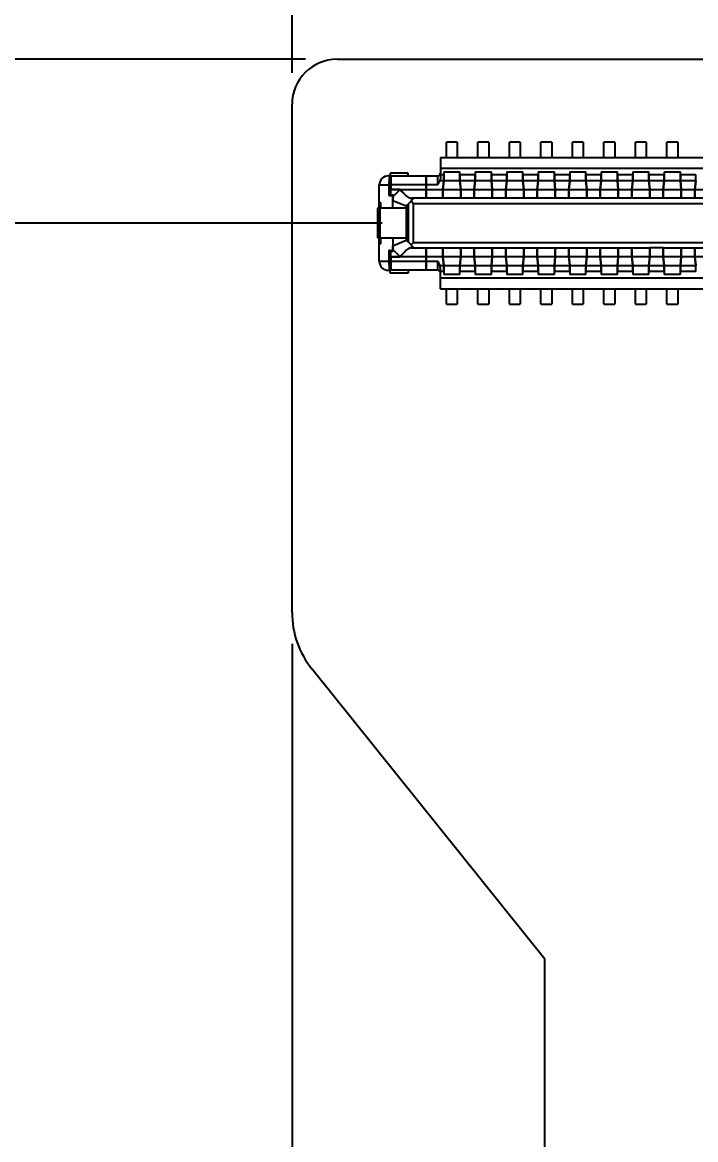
# Model space of a CAD drawing. Header units: millimetres. Extents: x 0 to 210, y 0 to 297.
# Drawn here: x 57.97 to 65.45, y 209.83 to 222.25 of the extents above; entities that cross this region are included whole.
import ezdxf

# ---------------------------------------------------------------- set-up
doc = ezdxf.new("R2010")
doc.units = ezdxf.units.MM
doc.header["$LTSCALE"] = 19.36
doc.layers.get('0').update_dxf_attribs({"linetype": 'CONTINUOUS'})
for name, color, linetype in [('BLACK', 7, 'CONTINUOUS'), ('INTFCLR_2848', 7, 'CONTINUOUS'), ('INTFCLR_6624', 7, 'CONTINUOUS')]:
    doc.layers.add(name, color=color, linetype=linetype)
doc.styles.get("Standard").update_dxf_attribs({"font": 'SIMPLEX.SHX', "width": 0.8})
doc.dimstyles.new('DIMSTYLE_1', dxfattribs={"dimtxt": 3, "dimasz": 3, "dimexe": 2, "dimexo": 0.35, "dimgap": 0.75, "dimtad": 1, "dimzin": 0, "dimdsep": 46, "dimtxsty": 'STANDARD', "dimblk": '_FILLED', "dimblk1": '_FILLED', "dimblk2": '_FILLED', "dimcen": 0.09, "dimazin": 0, "dimtp": 0.01, "dimtm": 0.01, "dimtfac": 1, "dimtofl": 0, "dimtmove": 0, "dimatfit": 3, "dimldrblk": '_FILLED', "dimfxl": 1, "dimtolj": 1, "dimtzin": 0, "dimarcsym": 0})

# ---------------------------------------------------------------- blocks, each defined once
blk = doc.blocks.new('_FILLED')
at = {"color": 0, "linetype": 'BYBLOCK'}
blk.add_solid([(0, 0), (-1, 0.1333), (-1, -0.1333)], dxfattribs=at)
blk = doc.blocks.new('*D0')
at = {"color": 2}
for p, q in [((60.964, 245.278), (60.964, 246.528)), ((71.164, 245.278), (71.164, 246.528)), ((60.964, 221.691), (60.964, 245.278)), ((71.164, 221.691), (71.164, 245.278)), ((66.064, 244.528), (39.349, 244.528)), ((60.964, 244.528), (66.064, 244.528)), ((71.164, 244.528), (66.064, 244.528))]:
    blk.add_line(p, q, dxfattribs=at)
at = {"color": 2, "xscale": 3, "yscale": 3, "zscale": 3, "rotation": 180}
blk.add_blockref('_FILLED', (60.964, 244.528), dxfattribs=at)
at = {"color": 2, "xscale": 3, "yscale": 3, "zscale": 3}
blk.add_blockref('_FILLED', (71.164, 244.528), dxfattribs=at)
blk = doc.blocks.new('*D1')
at = {"color": 2}
for p, q in [((39.349, 221.841), (38.099, 221.841)), ((61.114, 221.841), (39.349, 221.841)), ((40.099, 221.841), (40.099, 209.181)), ((40.099, 196.521), (40.099, 209.181)), ((63.924, 196.521), (40.849, 196.521))]:
    blk.add_line(p, q, dxfattribs=at)
at = {"color": 2, "xscale": 3, "yscale": 3, "zscale": 3}
for p, rotation in [((40.099, 221.841), 90), ((40.099, 196.521), 270)]:
    blk.add_blockref('_FILLED', p, dxfattribs=dict(at, rotation=rotation))
blk = doc.blocks.new('*D2')
at = {"color": 2}
for p, q in [((60.964, 215.343), (60.964, 186.681)), ((73.974, 196.671), (73.974, 186.681)), ((60.964, 186.681), (60.964, 183.931)), ((73.974, 186.681), (73.974, 183.931)), ((67.469, 185.931), (43.555, 185.931)), ((60.964, 185.931), (67.469, 185.931)), ((73.974, 185.931), (67.469, 185.931))]:
    blk.add_line(p, q, dxfattribs=at)
at = {"color": 2, "xscale": 3, "yscale": 3, "zscale": 3, "rotation": 180}
blk.add_blockref('_FILLED', (60.964, 185.931), dxfattribs=at)
at = {"color": 2, "xscale": 3, "yscale": 3, "zscale": 3}
blk.add_blockref('_FILLED', (73.974, 185.931), dxfattribs=at)
blk = doc.blocks.new('*D3')
at = {"color": 2}
for p, q in [((60.964, 215.343), (60.964, 176.378)), ((74.469, 210.347), (74.469, 176.378)), ((60.964, 176.378), (60.964, 173.628)), ((74.469, 176.378), (74.469, 173.628)), ((60.964, 175.628), (43.636, 175.628)), ((43.636, 175.628), (67.716, 175.628)), ((79.469, 175.628), (67.716, 175.628)), ((74.469, 175.628), (79.469, 175.628))]:
    blk.add_line(p, q, dxfattribs=at)
at = {"color": 2, "xscale": 3, "yscale": 3, "zscale": 3}
blk.add_blockref('_FILLED', (60.964, 175.628), dxfattribs=at)
at = {"color": 2, "xscale": 3, "yscale": 3, "zscale": 3, "rotation": 180}
blk.add_blockref('_FILLED', (74.469, 175.628), dxfattribs=at)
blk = doc.blocks.new('*D7')
at = {"color": 2}
for p, q in [((50.893, 221.841), (50.893, 235.41)), ((50.893, 235.41), (50.893, 220.931)), ((50.143, 221.841), (48.893, 221.841)), ((61.114, 221.841), (50.143, 221.841)), ((50.893, 215.021), (50.893, 220.931)), ((50.143, 220.021), (48.893, 220.021)), ((61.964, 220.021), (50.143, 220.021)), ((50.893, 220.021), (50.893, 215.021))]:
    blk.add_line(p, q, dxfattribs=at)
at = {"color": 2, "xscale": 3, "yscale": 3, "zscale": 3}
for p, rotation in [((50.893, 221.841), 270), ((50.893, 220.021), 90)]:
    blk.add_blockref('_FILLED', p, dxfattribs=dict(at, rotation=rotation))
blk = doc.blocks.new('*D8')
at = {"color": 2}
for p, q in [((50.893, 220.021), (50.893, 209.181)), ((61.964, 220.021), (51.643, 220.021)), ((50.893, 198.341), (50.893, 209.181)), ((64.774, 198.341), (51.643, 198.341))]:
    blk.add_line(p, q, dxfattribs=at)
at = {"color": 2, "xscale": 3, "yscale": 3, "zscale": 3}
for p, rotation in [((50.893, 220.021), 90), ((50.893, 198.341), 270)]:
    blk.add_blockref('_FILLED', p, dxfattribs=dict(at, rotation=rotation))

msp = doc.modelspace()

# ---------------------------------------------------------------- linework, layer by layer
at = {"color": 7}
for p, q in [((61.464, 221.841), (70.664, 221.841)), ((60.964, 215.693), (60.964, 221.341)), ((63.774, 211.841), (61.184, 215.067)), ((63.774, 197.021), (63.774, 211.841))]:
    msp.add_line(p, q, dxfattribs=at)
for centre, radius, start, end in [((61.464, 221.341), 0.5, 90, 180), ((61.964, 215.693), 1, 180, 218.7595)]:
    msp.add_arc(centre, radius, start, end, dxfattribs=at)
at = {"layer": 'BLACK', "color": 7}
for p, q in [((62.614, 220.751), (62.614, 220.576)), ((62.614, 220.751), (69.514, 220.751)), ((62.061, 220.546), (62.034, 220.546)), ((62.057, 220.545), (62.056, 220.544)), ((62.061, 220.546), (62.059, 220.546)), ((62.061, 220.336), (62.061, 220.546)), ((62.456, 220.546), (62.456, 220.296)), ((62.456, 220.546), (62.584, 220.546)), ((62.61, 220.561), (62.649, 220.561)), ((62.614, 220.631), (69.514, 220.631)), ((62.649, 220.491), (62.649, 220.561)), ((62.829, 220.561), (62.829, 220.491)), ((62.829, 220.561), (62.999, 220.561)), ((62.999, 220.491), (62.999, 220.561)), ((63.179, 220.561), (63.179, 220.491)), ((63.179, 220.561), (63.349, 220.561)), ((63.349, 220.491), (63.349, 220.561)), ((63.529, 220.561), (63.529, 220.491)), ((63.529, 220.561), (63.699, 220.561)), ((63.699, 220.491), (63.699, 220.561)), ((63.879, 220.561), (63.879, 220.491)), ((63.879, 220.561), (64.049, 220.561)), ((64.049, 220.491), (64.049, 220.561)), ((64.229, 220.561), (64.229, 220.491)), ((64.229, 220.561), (64.399, 220.561)), ((64.399, 220.491), (64.399, 220.561)), ((64.579, 220.561), (64.579, 220.491)), ((64.579, 220.561), (64.749, 220.561)), ((64.749, 220.491), (64.749, 220.561)), ((64.929, 220.561), (64.929, 220.491)), ((64.929, 220.561), (65.099, 220.561)), ((65.099, 220.491), (65.099, 220.561)), ((65.279, 220.561), (65.279, 220.491)), ((65.279, 220.561), (65.449, 220.561)), ((65.449, 220.491), (65.449, 220.561)), ((61.934, 219.596), (61.934, 220.446)), ((62.584, 220.446), (62.589, 220.455)), ((62.589, 220.455), (62.591, 220.46)), ((62.649, 220.491), (62.639, 220.396)), ((62.839, 220.396), (62.829, 220.491)), ((62.999, 220.491), (62.989, 220.396)), ((63.189, 220.396), (63.179, 220.491)), ((63.349, 220.491), (63.339, 220.396)), ((63.539, 220.396), (63.529, 220.491)), ((63.699, 220.491), (63.689, 220.396)), ((63.889, 220.396), (63.879, 220.491)), ((64.049, 220.491), (64.039, 220.396)), ((64.239, 220.396), (64.229, 220.491)), ((64.399, 220.491), (64.389, 220.396)), ((64.589, 220.396), (64.579, 220.491)), ((64.749, 220.491), (64.739, 220.396)), ((64.939, 220.396), (64.929, 220.491)), ((65.099, 220.491), (65.089, 220.396)), ((65.289, 220.396), (65.279, 220.491)), ((65.449, 220.491), (65.439, 220.396)), ((62.054, 220.326), (62.041, 220.326)), ((62.054, 220.326), (62.061, 220.326)), ((62.164, 220.396), (62.061, 220.396)), ((62.084, 220.33), (62.084, 220.277)), ((62.084, 220.297), (62.085, 220.308)), ((62.084, 220.293), (62.084, 220.297)), ((62.085, 220.308), (62.086, 220.318)), ((62.164, 220.396), (62.177, 220.381)), ((62.319, 220.296), (62.246, 220.223)), ((62.639, 220.296), (62.456, 220.296)), ((62.639, 220.296), (62.639, 220.396)), ((62.839, 220.396), (62.839, 220.296)), ((62.989, 220.296), (62.839, 220.296)), ((62.989, 220.296), (62.989, 220.396)), ((63.189, 220.396), (63.189, 220.296)), ((63.339, 220.296), (63.189, 220.296)), ((63.339, 220.296), (63.339, 220.396)), ((63.539, 220.396), (63.539, 220.296)), ((63.689, 220.296), (63.539, 220.296)), ((63.689, 220.296), (63.689, 220.396)), ((63.889, 220.396), (63.889, 220.296)), ((64.039, 220.296), (63.889, 220.296)), ((64.039, 220.296), (64.039, 220.396)), ((64.239, 220.396), (64.239, 220.296)), ((64.389, 220.296), (64.239, 220.296)), ((64.389, 220.296), (64.389, 220.396)), ((64.589, 220.396), (64.589, 220.296)), ((64.739, 220.296), (64.589, 220.296)), ((64.739, 220.296), (64.739, 220.396)), ((64.939, 220.396), (64.939, 220.296)), ((65.089, 220.296), (64.939, 220.296)), ((65.089, 220.296), (65.089, 220.396)), ((65.289, 220.396), (65.289, 220.296)), ((65.439, 220.296), (65.289, 220.296)), ((65.439, 220.296), (65.439, 220.396)), ((61.939, 220.246), (61.934, 220.251)), ((61.934, 220.251), (61.949, 220.251)), ((61.939, 220.186), (61.939, 220.246)), ((61.939, 220.246), (61.949, 220.246)), ((61.939, 220.186), (61.949, 220.196)), ((61.942, 220.188), (61.939, 220.186)), ((61.939, 220.186), (61.94, 220.186)), ((61.949, 220.19), (61.949, 220.251)), ((62.084, 220.273), (62.084, 220.277)), ((62.084, 220.186), (62.084, 220.273)), ((62.084, 220.273), (62.231, 220.212)), ((62.231, 220.212), (62.235, 220.215)), ((62.231, 220.212), (62.231, 220.186)), ((62.254, 220.231), (62.254, 219.811)), ((62.314, 220.236), (62.286, 220.264)), ((61.939, 219.796), (61.939, 219.856)), ((61.949, 219.846), (61.939, 219.856)), ((61.942, 219.854), (61.939, 219.856)), ((61.94, 219.856), (61.939, 219.856)), ((61.949, 219.791), (61.949, 219.852)), ((62.084, 219.856), (62.084, 219.769)), ((62.084, 219.769), (62.231, 219.83)), ((62.231, 219.856), (62.231, 219.83)), ((62.231, 219.83), (62.235, 219.827)), ((62.246, 219.819), (62.319, 219.746)), ((62.314, 219.806), (62.286, 219.779)), ((61.934, 219.791), (61.939, 219.796)), ((61.949, 219.791), (61.934, 219.791)), ((61.949, 219.796), (61.939, 219.796)), ((62.041, 219.716), (62.041, 219.587)), ((62.054, 219.716), (62.041, 219.716)), ((62.054, 219.716), (62.061, 219.716)), ((62.061, 219.496), (62.061, 219.706)), ((62.084, 219.765), (62.084, 219.769)), ((62.084, 219.712), (62.084, 219.765)), ((62.084, 219.747), (62.085, 219.738)), ((62.085, 219.738), (62.086, 219.724)), ((62.456, 219.746), (62.456, 219.496)), ((62.456, 219.746), (62.639, 219.746)), ((62.639, 219.646), (62.639, 219.746)), ((62.839, 219.746), (62.839, 219.646)), ((62.839, 219.746), (62.989, 219.746)), ((62.989, 219.646), (62.989, 219.746)), ((63.189, 219.746), (63.189, 219.646)), ((63.189, 219.746), (63.339, 219.746)), ((63.339, 219.646), (63.339, 219.746)), ((63.539, 219.746), (63.539, 219.646)), ((63.539, 219.746), (63.689, 219.746)), ((63.689, 219.646), (63.689, 219.746)), ((63.889, 219.746), (63.889, 219.646)), ((63.889, 219.746), (64.039, 219.746)), ((64.039, 219.646), (64.039, 219.746)), ((64.239, 219.746), (64.239, 219.646)), ((64.239, 219.746), (64.389, 219.746)), ((64.389, 219.646), (64.389, 219.746)), ((64.589, 219.746), (64.589, 219.646)), ((64.589, 219.746), (64.739, 219.746)), ((64.739, 219.646), (64.739, 219.746)), ((64.939, 219.746), (64.939, 219.646)), ((65.089, 219.746), (64.939, 219.746)), ((65.089, 219.646), (65.089, 219.746)), ((65.289, 219.746), (65.289, 219.646)), ((65.289, 219.746), (65.439, 219.746)), ((65.439, 219.646), (65.439, 219.746)), ((62.061, 219.646), (62.164, 219.646)), ((62.584, 219.596), (62.589, 219.587)), ((62.639, 219.646), (62.649, 219.551)), ((62.649, 219.481), (62.649, 219.551)), ((62.829, 219.551), (62.839, 219.646)), ((62.829, 219.551), (62.829, 219.481)), ((62.989, 219.646), (62.999, 219.551)), ((62.999, 219.481), (62.999, 219.551)), ((63.179, 219.551), (63.189, 219.646)), ((63.179, 219.551), (63.179, 219.481)), ((63.339, 219.646), (63.349, 219.551)), ((63.349, 219.481), (63.349, 219.551)), ((63.529, 219.551), (63.539, 219.646)), ((63.529, 219.551), (63.529, 219.481)), ((63.689, 219.646), (63.699, 219.551)), ((63.699, 219.481), (63.699, 219.551)), ((63.879, 219.551), (63.889, 219.646)), ((63.879, 219.551), (63.879, 219.481)), ((64.039, 219.646), (64.049, 219.551)), ((64.049, 219.481), (64.049, 219.551)), ((64.229, 219.551), (64.239, 219.646)), ((64.229, 219.551), (64.229, 219.481)), ((64.389, 219.646), (64.399, 219.551)), ((64.399, 219.481), (64.399, 219.551)), ((64.579, 219.551), (64.589, 219.646)), ((64.579, 219.551), (64.579, 219.481)), ((64.739, 219.646), (64.749, 219.551)), ((64.749, 219.481), (64.749, 219.551)), ((64.929, 219.551), (64.939, 219.646)), ((64.929, 219.551), (64.929, 219.481)), ((65.089, 219.646), (65.099, 219.551)), ((65.099, 219.481), (65.099, 219.551)), ((65.279, 219.551), (65.289, 219.646)), ((65.279, 219.551), (65.279, 219.481)), ((65.439, 219.646), (65.449, 219.551)), ((65.449, 219.481), (65.449, 219.551)), ((62.034, 219.496), (62.061, 219.496)), ((62.059, 219.497), (62.061, 219.496)), ((62.584, 219.496), (62.456, 219.496)), ((62.649, 219.481), (62.61, 219.481)), ((62.614, 219.481), (62.614, 219.488)), ((62.614, 219.291), (62.614, 219.466)), ((62.999, 219.481), (62.829, 219.481)), ((63.349, 219.481), (63.179, 219.481)), ((63.699, 219.481), (63.529, 219.481)), ((64.049, 219.481), (63.879, 219.481)), ((64.399, 219.481), (64.229, 219.481)), ((64.749, 219.481), (64.579, 219.481)), ((65.099, 219.481), (64.929, 219.481)), ((65.449, 219.481), (65.279, 219.481)), ((62.614, 219.411), (69.514, 219.411)), ((62.614, 219.291), (69.514, 219.291))]:
    msp.add_line(p, q, dxfattribs=at)
at = {"layer": 'BLACK', "color": 9}
for p, q in [((62.584, 220.446), (62.584, 220.546)), ((61.934, 220.446), (62.061, 220.446)), ((62.584, 220.446), (62.456, 220.446)), ((62.649, 220.491), (62.606, 220.491)), ((62.999, 220.491), (62.829, 220.491)), ((63.349, 220.491), (63.179, 220.491)), ((63.699, 220.491), (63.529, 220.491)), ((64.049, 220.491), (63.879, 220.491)), ((64.399, 220.491), (64.229, 220.491)), ((64.749, 220.491), (64.579, 220.491)), ((65.099, 220.491), (64.929, 220.491)), ((65.449, 220.491), (65.279, 220.491)), ((62.061, 220.336), (62.086, 220.336)), ((62.164, 220.396), (62.086, 220.318)), ((62.086, 220.336), (62.086, 220.318)), ((62.456, 220.396), (62.639, 220.396)), ((62.839, 220.396), (62.989, 220.396)), ((63.189, 220.396), (63.339, 220.396)), ((63.539, 220.396), (63.689, 220.396)), ((63.889, 220.396), (64.039, 220.396)), ((64.239, 220.396), (64.389, 220.396)), ((64.589, 220.396), (64.739, 220.396)), ((64.939, 220.396), (65.089, 220.396)), ((65.289, 220.396), (65.439, 220.396)), ((61.934, 220.186), (61.938, 220.186)), ((61.939, 220.226), (61.949, 220.226)), ((62.235, 219.827), (62.235, 220.215)), ((62.314, 219.806), (62.314, 220.236)), ((69.814, 220.236), (62.314, 220.236)), ((61.934, 220.147), (61.939, 220.151)), ((61.939, 220.091), (61.934, 220.086)), ((61.939, 220.056), (61.934, 220.056)), ((61.934, 219.986), (61.939, 219.986)), ((61.934, 219.956), (61.939, 219.951)), ((61.939, 219.891), (61.934, 219.895)), ((61.934, 219.856), (61.938, 219.856)), ((61.949, 219.816), (61.939, 219.816)), ((62.314, 219.806), (69.814, 219.806)), ((62.086, 219.706), (62.061, 219.706)), ((62.086, 219.724), (62.086, 219.706)), ((62.086, 219.724), (62.164, 219.646)), ((61.934, 219.596), (62.061, 219.596)), ((62.639, 219.646), (62.456, 219.646)), ((62.456, 219.596), (62.584, 219.596)), ((62.584, 219.496), (62.584, 219.596)), ((62.606, 219.551), (62.649, 219.551)), ((62.829, 219.551), (62.999, 219.551)), ((62.989, 219.646), (62.839, 219.646)), ((63.179, 219.551), (63.349, 219.551)), ((63.339, 219.646), (63.189, 219.646)), ((63.529, 219.551), (63.699, 219.551)), ((63.689, 219.646), (63.539, 219.646)), ((63.879, 219.551), (64.049, 219.551)), ((64.039, 219.646), (63.889, 219.646)), ((64.229, 219.551), (64.399, 219.551)), ((64.389, 219.646), (64.239, 219.646)), ((64.579, 219.551), (64.749, 219.551)), ((64.739, 219.646), (64.589, 219.646)), ((64.929, 219.551), (65.099, 219.551)), ((65.089, 219.646), (64.939, 219.646)), ((65.279, 219.551), (65.449, 219.551)), ((65.439, 219.646), (65.289, 219.646))]:
    msp.add_line(p, q, dxfattribs=at)
at = {"layer": 'BLACK', "color": 7}
for points in [[(62.056, 220.544), (62.055, 220.544), (62.055, 220.544), (62.055, 220.544), (62.055, 220.544), (62.054, 220.544), (62.054, 220.543), (62.054, 220.543), (62.054, 220.543), (62.053, 220.543), (62.053, 220.543), (62.053, 220.543), (62.053, 220.543), (62.053, 220.542), (62.052, 220.542), (62.052, 220.542), (62.052, 220.542), (62.052, 220.542), (62.052, 220.541), (62.051, 220.541), (62.051, 220.541), (62.051, 220.541), (62.051, 220.541), (62.051, 220.54), (62.05, 220.54), (62.05, 220.54), (62.05, 220.54), (62.05, 220.54), (62.05, 220.539), (62.05, 220.539)], [(62.614, 220.561), (62.614, 220.554), (62.614, 220.55), (62.613, 220.546), (62.613, 220.542), (62.613, 220.539), (62.613, 220.535), (62.613, 220.531), (62.613, 220.529), (62.612, 220.526), (62.612, 220.523), (62.612, 220.52), (62.612, 220.517), (62.611, 220.514), (62.611, 220.512), (62.61, 220.51), (62.61, 220.508), (62.61, 220.506), (62.609, 220.504), (62.609, 220.502), (62.609, 220.5), (62.608, 220.498), (62.607, 220.497), (62.607, 220.495), (62.606, 220.493), (62.606, 220.491)], [(62.05, 220.539), (62.049, 220.538), (62.048, 220.537), (62.048, 220.536), (62.047, 220.535), (62.047, 220.534), (62.047, 220.533), (62.046, 220.531), (62.046, 220.53), (62.045, 220.528), (62.045, 220.526), (62.045, 220.525), (62.044, 220.522), (62.044, 220.519), (62.044, 220.517), (62.043, 220.514), (62.043, 220.511), (62.043, 220.509), (62.043, 220.506), (62.042, 220.503), (62.042, 220.498), (62.042, 220.492), (62.042, 220.487), (62.042, 220.482), (62.041, 220.476), (62.041, 220.469), (62.041, 220.461), (62.041, 220.454), (62.041, 220.326)], [(62.591, 220.46), (62.592, 220.462), (62.594, 220.465), (62.595, 220.467), (62.596, 220.469), (62.597, 220.472), (62.598, 220.474), (62.599, 220.476), (62.601, 220.479), (62.602, 220.481), (62.603, 220.484), (62.604, 220.486), (62.605, 220.489), (62.606, 220.491)], [(62.045, 220.326), (62.045, 220.326), (62.045, 220.326), (62.046, 220.326), (62.046, 220.326), (62.046, 220.326), (62.047, 220.326), (62.047, 220.326), (62.047, 220.326), (62.048, 220.327), (62.048, 220.327), (62.048, 220.327), (62.049, 220.327), (62.049, 220.327), (62.05, 220.327), (62.05, 220.328), (62.051, 220.328), (62.051, 220.328), (62.052, 220.328), (62.053, 220.329), (62.053, 220.329), (62.054, 220.329), (62.054, 220.33), (62.055, 220.33), (62.055, 220.33), (62.056, 220.331), (62.057, 220.331), (62.057, 220.331), (62.058, 220.332), (62.058, 220.332), (62.058, 220.332), (62.059, 220.332), (62.059, 220.333), (62.059, 220.333), (62.059, 220.333), (62.06, 220.333), (62.06, 220.334), (62.06, 220.334), (62.06, 220.334), (62.06, 220.334), (62.06, 220.334), (62.06, 220.334), (62.061, 220.334), (62.061, 220.335), (62.061, 220.335), (62.061, 220.335), (62.061, 220.335), (62.061, 220.335), (62.061, 220.335), (62.061, 220.336), (62.061, 220.336), (62.061, 220.336), (62.061, 220.336)], [(62.061, 220.326), (62.062, 220.326), (62.064, 220.326), (62.065, 220.327), (62.067, 220.327), (62.068, 220.327), (62.07, 220.327), (62.071, 220.327), (62.072, 220.327), (62.074, 220.328), (62.076, 220.328), (62.078, 220.328), (62.08, 220.329), (62.082, 220.329), (62.084, 220.329)], [(62.085, 220.335), (62.085, 220.335), (62.085, 220.334), (62.085, 220.334), (62.084, 220.333), (62.084, 220.333), (62.084, 220.333), (62.084, 220.333), (62.084, 220.333), (62.084, 220.332), (62.084, 220.332), (62.084, 220.332), (62.084, 220.332), (62.084, 220.332), (62.084, 220.332), (62.084, 220.332), (62.084, 220.331), (62.084, 220.331), (62.084, 220.331), (62.084, 220.331), (62.084, 220.331), (62.084, 220.331), (62.084, 220.33), (62.084, 220.33), (62.084, 220.33), (62.084, 220.33)], [(62.086, 220.336), (62.085, 220.336), (62.085, 220.335)], [(62.177, 220.381), (62.184, 220.374), (62.191, 220.366), (62.198, 220.359), (62.202, 220.355), (62.206, 220.351), (62.21, 220.347), (62.214, 220.343), (62.218, 220.339), (62.222, 220.335), (62.226, 220.331), (62.231, 220.327), (62.234, 220.324), (62.237, 220.322), (62.24, 220.319), (62.243, 220.317), (62.247, 220.314), (62.249, 220.312), (62.252, 220.311), (62.254, 220.309), (62.257, 220.307), (62.26, 220.306), (62.262, 220.304), (62.265, 220.303), (62.267, 220.302), (62.27, 220.301), (62.272, 220.3), (62.275, 220.299), (62.277, 220.298), (62.279, 220.298), (62.282, 220.297), (62.284, 220.297), (62.286, 220.296), (62.288, 220.296), (62.29, 220.296), (62.292, 220.296)], [(61.949, 220.19), (61.948, 220.19), (61.948, 220.19), (61.947, 220.19), (61.947, 220.19), (61.946, 220.19), (61.946, 220.19), (61.946, 220.189), (61.945, 220.189), (61.945, 220.189), (61.944, 220.189), (61.944, 220.189), (61.944, 220.189), (61.943, 220.188), (61.943, 220.188), (61.942, 220.188), (61.942, 220.188), (61.942, 220.188)], [(62.084, 220.277), (62.084, 220.28), (62.084, 220.282), (62.084, 220.284), (62.084, 220.286), (62.084, 220.289), (62.084, 220.291), (62.084, 220.293)], [(62.235, 220.215), (62.236, 220.215), (62.237, 220.216), (62.238, 220.216), (62.238, 220.217), (62.239, 220.217), (62.239, 220.218), (62.24, 220.218), (62.24, 220.218), (62.241, 220.219), (62.241, 220.219), (62.242, 220.22), (62.242, 220.22), (62.243, 220.22), (62.243, 220.221), (62.244, 220.221), (62.244, 220.222), (62.245, 220.222), (62.245, 220.223), (62.246, 220.223)], [(61.949, 219.852), (61.948, 219.852), (61.948, 219.852), (61.947, 219.852), (61.947, 219.852), (61.946, 219.852), (61.946, 219.853), (61.946, 219.853), (61.945, 219.853), (61.945, 219.853), (61.944, 219.853), (61.944, 219.853), (61.944, 219.853), (61.943, 219.854), (61.943, 219.854), (61.942, 219.854), (61.942, 219.854), (61.942, 219.854)], [(62.235, 219.827), (62.236, 219.827), (62.237, 219.826), (62.238, 219.826), (62.238, 219.825), (62.239, 219.825), (62.239, 219.824), (62.24, 219.824), (62.24, 219.824), (62.241, 219.823), (62.241, 219.823), (62.242, 219.822), (62.242, 219.822), (62.243, 219.822), (62.243, 219.821), (62.244, 219.821), (62.244, 219.82), (62.245, 219.82), (62.245, 219.819), (62.246, 219.819)], [(62.045, 219.716), (62.045, 219.716), (62.045, 219.716), (62.046, 219.716), (62.046, 219.716), (62.046, 219.716), (62.047, 219.716), (62.047, 219.716), (62.047, 219.716), (62.048, 219.716), (62.048, 219.715), (62.048, 219.715), (62.049, 219.715), (62.049, 219.715), (62.05, 219.715), (62.05, 219.715), (62.051, 219.714), (62.051, 219.714), (62.052, 219.714), (62.053, 219.713), (62.053, 219.713), (62.054, 219.713), (62.054, 219.713), (62.055, 219.712), (62.055, 219.712), (62.056, 219.711), (62.057, 219.711), (62.057, 219.711), (62.058, 219.71), (62.058, 219.71), (62.058, 219.71), (62.059, 219.71), (62.059, 219.709), (62.059, 219.709), (62.059, 219.709), (62.06, 219.709), (62.06, 219.709), (62.06, 219.708), (62.06, 219.708), (62.06, 219.708), (62.06, 219.708), (62.06, 219.708), (62.061, 219.708), (62.061, 219.708), (62.061, 219.707), (62.061, 219.707), (62.061, 219.707), (62.061, 219.707), (62.061, 219.707), (62.061, 219.707), (62.061, 219.706), (62.061, 219.706), (62.061, 219.706)], [(62.061, 219.716), (62.062, 219.716), (62.064, 219.716), (62.065, 219.715), (62.067, 219.715), (62.068, 219.715), (62.07, 219.715), (62.072, 219.715), (62.073, 219.714), (62.075, 219.714), (62.077, 219.714), (62.079, 219.714), (62.08, 219.713), (62.082, 219.713), (62.084, 219.713)], [(62.084, 219.765), (62.084, 219.763), (62.084, 219.761), (62.084, 219.759), (62.084, 219.757), (62.084, 219.755), (62.084, 219.753), (62.084, 219.751), (62.084, 219.747)], [(62.084, 219.712), (62.084, 219.712), (62.084, 219.712), (62.084, 219.712), (62.084, 219.711), (62.084, 219.711), (62.084, 219.711), (62.084, 219.711), (62.084, 219.711), (62.084, 219.711), (62.084, 219.711), (62.084, 219.71), (62.084, 219.71), (62.084, 219.71), (62.084, 219.71), (62.084, 219.71), (62.084, 219.71), (62.084, 219.71), (62.084, 219.709), (62.084, 219.709), (62.084, 219.709), (62.084, 219.709), (62.085, 219.708), (62.085, 219.708), (62.085, 219.708), (62.085, 219.707), (62.085, 219.707), (62.086, 219.706)], [(62.292, 219.746), (62.29, 219.746), (62.288, 219.746), (62.286, 219.746), (62.284, 219.745), (62.282, 219.745), (62.279, 219.744), (62.277, 219.744), (62.275, 219.743), (62.272, 219.742), (62.27, 219.741), (62.267, 219.74), (62.265, 219.739), (62.262, 219.738), (62.26, 219.736), (62.257, 219.735), (62.254, 219.733), (62.252, 219.731), (62.249, 219.73), (62.247, 219.728), (62.243, 219.726), (62.24, 219.723), (62.237, 219.72), (62.234, 219.718), (62.231, 219.715), (62.226, 219.711), (62.222, 219.707), (62.218, 219.704), (62.214, 219.699), (62.21, 219.695), (62.206, 219.691), (62.202, 219.687), (62.198, 219.683), (62.191, 219.676), (62.184, 219.668), (62.177, 219.661), (62.164, 219.646)], [(62.041, 219.587), (62.041, 219.579), (62.041, 219.57), (62.041, 219.561), (62.042, 219.556), (62.042, 219.551), (62.042, 219.546), (62.042, 219.542), (62.042, 219.538), (62.043, 219.535), (62.043, 219.531), (62.043, 219.528), (62.044, 219.525), (62.044, 219.522), (62.044, 219.519), (62.045, 219.518), (62.045, 219.516), (62.045, 219.515), (62.046, 219.513), (62.046, 219.511), (62.047, 219.51), (62.047, 219.509), (62.047, 219.508), (62.048, 219.506), (62.048, 219.505), (62.049, 219.504), (62.049, 219.503), (62.05, 219.502), (62.05, 219.502), (62.051, 219.501), (62.052, 219.5), (62.052, 219.5), (62.053, 219.499), (62.054, 219.499), (62.055, 219.498), (62.056, 219.498)], [(62.589, 219.587), (62.591, 219.582), (62.592, 219.58), (62.594, 219.577), (62.595, 219.575), (62.596, 219.573), (62.597, 219.57), (62.598, 219.568), (62.599, 219.566), (62.601, 219.563), (62.602, 219.561), (62.603, 219.558), (62.604, 219.556), (62.605, 219.553), (62.606, 219.551)], [(62.614, 219.488), (62.614, 219.492), (62.613, 219.496), (62.613, 219.5), (62.613, 219.503), (62.613, 219.507), (62.613, 219.511), (62.613, 219.514), (62.612, 219.516), (62.612, 219.519), (62.612, 219.522), (62.612, 219.525), (62.611, 219.528), (62.611, 219.53), (62.61, 219.532), (62.61, 219.534), (62.61, 219.536), (62.609, 219.538), (62.609, 219.54), (62.609, 219.542), (62.608, 219.544), (62.607, 219.546), (62.607, 219.547), (62.606, 219.549), (62.606, 219.551)]]:
    msp.add_lwpolyline(points, dxfattribs=at)
for centre, radius, start, end in [((62.034, 220.446), 0.1, 90, 180), ((62.068, 220.517), 0.03, 106.2681, 111.3323), ((62.584, 220.576), 0.03, 270, 360), ((62.034, 219.596), 0.1, 180, 270), ((62.068, 219.525), 0.03, 246.4536, 253.7319), ((62.584, 219.466), 0.03, 0.0001, 90)]:
    msp.add_arc(centre, radius, start, end, dxfattribs=at)
at = {"layer": 'INTFCLR_2848', "color": 7}
for p, q in [((62.056, 220.576), (62.056, 220.546)), ((62.256, 220.576), (62.056, 220.576)), ((62.061, 220.546), (62.061, 220.396)), ((62.061, 220.546), (62.456, 220.546)), ((62.256, 220.546), (62.256, 220.576)), ((62.456, 220.296), (62.456, 220.546)), ((62.456, 220.296), (62.292, 220.296)), ((61.914, 220.186), (61.914, 219.856)), ((61.934, 220.186), (61.914, 220.186)), ((61.939, 220.246), (61.939, 219.796)), ((61.939, 220.186), (61.939, 220.186)), ((62.234, 220.186), (61.94, 220.186)), ((62.234, 220.186), (62.234, 219.856)), ((61.934, 219.856), (61.914, 219.856)), ((61.939, 219.856), (62.234, 219.856)), ((62.292, 219.746), (62.456, 219.746)), ((62.456, 219.496), (62.456, 219.746)), ((62.061, 219.646), (62.061, 219.496)), ((62.056, 219.466), (62.056, 219.496)), ((62.256, 219.466), (62.056, 219.466)), ((62.456, 219.496), (62.061, 219.496)), ((62.256, 219.496), (62.256, 219.466))]:
    msp.add_line(p, q, dxfattribs=at)
at = {"layer": 'INTFCLR_2848', "color": 9}
for p, q in [((62.456, 220.446), (62.061, 220.446)), ((62.061, 220.396), (62.456, 220.396)), ((62.456, 219.646), (62.061, 219.646)), ((62.061, 219.596), (62.456, 219.596))]:
    msp.add_line(p, q, dxfattribs=at)
at = {"layer": 'INTFCLR_6624', "color": 7}
for p, q in [((62.679, 220.751), (62.679, 220.921)), ((62.799, 220.921), (62.679, 220.921)), ((62.799, 220.921), (62.799, 220.751)), ((63.029, 220.751), (63.029, 220.921)), ((63.149, 220.921), (63.029, 220.921)), ((63.149, 220.921), (63.149, 220.751)), ((63.379, 220.751), (63.379, 220.921)), ((63.499, 220.921), (63.379, 220.921)), ((63.499, 220.921), (63.499, 220.751)), ((63.729, 220.751), (63.729, 220.921)), ((63.849, 220.921), (63.729, 220.921)), ((63.849, 220.921), (63.849, 220.751)), ((64.079, 220.751), (64.079, 220.921)), ((64.199, 220.921), (64.079, 220.921)), ((64.199, 220.921), (64.199, 220.751)), ((64.429, 220.751), (64.429, 220.921)), ((64.549, 220.921), (64.429, 220.921)), ((64.549, 220.921), (64.549, 220.751)), ((64.779, 220.751), (64.779, 220.921)), ((64.899, 220.921), (64.779, 220.921)), ((64.899, 220.921), (64.899, 220.751)), ((65.129, 220.751), (65.129, 220.921)), ((65.249, 220.921), (65.129, 220.921)), ((65.249, 220.921), (65.249, 220.751)), ((62.649, 220.591), (62.649, 220.491)), ((62.649, 220.591), (62.829, 220.591)), ((62.829, 220.491), (62.829, 220.591)), ((62.999, 220.591), (62.999, 220.491)), ((62.999, 220.591), (63.179, 220.591)), ((63.179, 220.491), (63.179, 220.591)), ((63.349, 220.591), (63.349, 220.491)), ((63.349, 220.591), (63.529, 220.591)), ((63.529, 220.491), (63.529, 220.591)), ((63.699, 220.591), (63.699, 220.491)), ((63.699, 220.591), (63.879, 220.591)), ((63.879, 220.491), (63.879, 220.591)), ((64.049, 220.591), (64.049, 220.491)), ((64.049, 220.591), (64.229, 220.591)), ((64.229, 220.491), (64.229, 220.591)), ((64.399, 220.591), (64.399, 220.491)), ((64.399, 220.591), (64.579, 220.591)), ((64.579, 220.491), (64.579, 220.591)), ((64.749, 220.591), (64.749, 220.491)), ((64.749, 220.591), (64.929, 220.591)), ((64.929, 220.491), (64.929, 220.591)), ((65.099, 220.591), (65.099, 220.491)), ((65.099, 220.591), (65.279, 220.591)), ((65.279, 220.491), (65.279, 220.591)), ((62.639, 220.396), (62.649, 220.491)), ((62.829, 220.491), (62.839, 220.396)), ((62.989, 220.396), (62.999, 220.491)), ((63.179, 220.491), (63.189, 220.396)), ((63.339, 220.396), (63.349, 220.491)), ((63.529, 220.491), (63.539, 220.396)), ((63.689, 220.396), (63.699, 220.491)), ((63.879, 220.491), (63.889, 220.396)), ((64.039, 220.396), (64.049, 220.491)), ((64.229, 220.491), (64.239, 220.396)), ((64.389, 220.396), (64.399, 220.491)), ((64.579, 220.491), (64.589, 220.396)), ((64.739, 220.396), (64.749, 220.491)), ((64.929, 220.491), (64.939, 220.396)), ((65.089, 220.396), (65.099, 220.491)), ((65.279, 220.491), (65.289, 220.396)), ((65.439, 220.396), (65.449, 220.491)), ((62.639, 220.396), (62.639, 220.296)), ((62.839, 220.296), (62.639, 220.296)), ((62.839, 220.296), (62.839, 220.396)), ((62.989, 220.396), (62.989, 220.296)), ((63.189, 220.296), (62.989, 220.296)), ((63.189, 220.296), (63.189, 220.396)), ((63.339, 220.396), (63.339, 220.296)), ((63.539, 220.296), (63.339, 220.296)), ((63.539, 220.296), (63.539, 220.396)), ((63.689, 220.396), (63.689, 220.296)), ((63.889, 220.296), (63.689, 220.296)), ((63.889, 220.296), (63.889, 220.396)), ((64.039, 220.396), (64.039, 220.296)), ((64.239, 220.296), (64.039, 220.296)), ((64.239, 220.296), (64.239, 220.396)), ((64.389, 220.396), (64.389, 220.296)), ((64.589, 220.296), (64.389, 220.296)), ((64.589, 220.296), (64.589, 220.396)), ((64.739, 220.396), (64.739, 220.296)), ((64.939, 220.296), (64.739, 220.296)), ((64.939, 220.296), (64.939, 220.396)), ((65.089, 220.396), (65.089, 220.296)), ((65.289, 220.296), (65.089, 220.296)), ((65.289, 220.296), (65.289, 220.396)), ((65.439, 220.396), (65.439, 220.296)), ((65.639, 220.296), (65.439, 220.296)), ((62.639, 219.746), (62.639, 219.646)), ((62.639, 219.746), (62.839, 219.746)), ((62.839, 219.646), (62.839, 219.746)), ((62.989, 219.746), (62.989, 219.646)), ((62.989, 219.746), (63.189, 219.746)), ((63.189, 219.646), (63.189, 219.746)), ((63.339, 219.746), (63.339, 219.646)), ((63.339, 219.746), (63.539, 219.746)), ((63.539, 219.646), (63.539, 219.746)), ((63.689, 219.746), (63.689, 219.646)), ((63.689, 219.746), (63.889, 219.746)), ((63.889, 219.646), (63.889, 219.746)), ((64.039, 219.746), (64.039, 219.646)), ((64.039, 219.746), (64.239, 219.746)), ((64.239, 219.646), (64.239, 219.746)), ((64.389, 219.746), (64.389, 219.646)), ((64.389, 219.746), (64.589, 219.746)), ((64.589, 219.646), (64.589, 219.746)), ((64.739, 219.746), (64.739, 219.646)), ((64.739, 219.746), (64.939, 219.746)), ((64.939, 219.646), (64.939, 219.746)), ((65.089, 219.746), (65.089, 219.646)), ((65.089, 219.746), (65.289, 219.746)), ((65.289, 219.646), (65.289, 219.746)), ((65.439, 219.746), (65.439, 219.646)), ((65.439, 219.746), (65.639, 219.746)), ((62.649, 219.551), (62.639, 219.646)), ((62.649, 219.551), (62.649, 219.451)), ((62.839, 219.646), (62.829, 219.551)), ((62.829, 219.451), (62.829, 219.551)), ((62.999, 219.551), (62.989, 219.646)), ((62.999, 219.551), (62.999, 219.451)), ((63.189, 219.646), (63.179, 219.551)), ((63.179, 219.451), (63.179, 219.551)), ((63.349, 219.551), (63.339, 219.646)), ((63.349, 219.551), (63.349, 219.451)), ((63.539, 219.646), (63.529, 219.551)), ((63.529, 219.451), (63.529, 219.551)), ((63.699, 219.551), (63.689, 219.646)), ((63.699, 219.551), (63.699, 219.451)), ((63.889, 219.646), (63.879, 219.551)), ((63.879, 219.451), (63.879, 219.551)), ((64.049, 219.551), (64.039, 219.646)), ((64.049, 219.551), (64.049, 219.451)), ((64.239, 219.646), (64.229, 219.551)), ((64.229, 219.451), (64.229, 219.551)), ((64.399, 219.551), (64.389, 219.646)), ((64.399, 219.551), (64.399, 219.451)), ((64.589, 219.646), (64.579, 219.551)), ((64.579, 219.451), (64.579, 219.551)), ((64.749, 219.551), (64.739, 219.646)), ((64.749, 219.551), (64.749, 219.451)), ((64.939, 219.646), (64.929, 219.551)), ((64.929, 219.451), (64.929, 219.551)), ((65.099, 219.551), (65.089, 219.646)), ((65.099, 219.551), (65.099, 219.451)), ((65.289, 219.646), (65.279, 219.551)), ((65.279, 219.451), (65.279, 219.551)), ((65.449, 219.551), (65.439, 219.646)), ((62.829, 219.451), (62.649, 219.451)), ((63.179, 219.451), (62.999, 219.451)), ((63.529, 219.451), (63.349, 219.451)), ((63.879, 219.451), (63.699, 219.451)), ((64.229, 219.451), (64.049, 219.451)), ((64.579, 219.451), (64.399, 219.451)), ((64.929, 219.451), (64.749, 219.451)), ((65.279, 219.451), (65.099, 219.451)), ((62.679, 219.121), (62.679, 219.291)), ((62.799, 219.291), (62.799, 219.121)), ((63.029, 219.121), (63.029, 219.291)), ((63.149, 219.291), (63.149, 219.121)), ((63.379, 219.121), (63.379, 219.291)), ((63.499, 219.291), (63.499, 219.121)), ((63.729, 219.121), (63.729, 219.291)), ((63.849, 219.291), (63.849, 219.121)), ((64.079, 219.121), (64.079, 219.291)), ((64.199, 219.291), (64.199, 219.121)), ((64.429, 219.121), (64.429, 219.291)), ((64.549, 219.291), (64.549, 219.121)), ((64.779, 219.121), (64.779, 219.291)), ((64.899, 219.291), (64.899, 219.121)), ((65.129, 219.121), (65.129, 219.291)), ((65.249, 219.291), (65.249, 219.121)), ((62.679, 219.121), (62.799, 219.121)), ((63.029, 219.121), (63.149, 219.121)), ((63.379, 219.121), (63.499, 219.121)), ((63.729, 219.121), (63.849, 219.121)), ((64.079, 219.121), (64.199, 219.121)), ((64.429, 219.121), (64.549, 219.121)), ((64.779, 219.121), (64.899, 219.121)), ((65.129, 219.121), (65.249, 219.121))]:
    msp.add_line(p, q, dxfattribs=at)
at = {"layer": 'INTFCLR_6624', "color": 9}
for p, q in [((62.829, 220.491), (62.649, 220.491)), ((63.179, 220.491), (62.999, 220.491)), ((63.529, 220.491), (63.349, 220.491)), ((63.879, 220.491), (63.699, 220.491)), ((64.229, 220.491), (64.049, 220.491)), ((64.579, 220.491), (64.399, 220.491)), ((64.929, 220.491), (64.749, 220.491)), ((65.279, 220.491), (65.099, 220.491)), ((62.639, 220.396), (62.839, 220.396)), ((62.989, 220.396), (63.189, 220.396)), ((63.339, 220.396), (63.539, 220.396)), ((63.689, 220.396), (63.889, 220.396)), ((64.039, 220.396), (64.239, 220.396)), ((64.389, 220.396), (64.589, 220.396)), ((64.739, 220.396), (64.939, 220.396)), ((65.089, 220.396), (65.289, 220.396)), ((65.439, 220.396), (65.639, 220.396)), ((62.839, 219.646), (62.639, 219.646)), ((62.649, 219.551), (62.829, 219.551)), ((63.189, 219.646), (62.989, 219.646)), ((62.999, 219.551), (63.179, 219.551)), ((63.539, 219.646), (63.339, 219.646)), ((63.349, 219.551), (63.529, 219.551)), ((63.889, 219.646), (63.689, 219.646)), ((63.699, 219.551), (63.879, 219.551)), ((64.239, 219.646), (64.039, 219.646)), ((64.049, 219.551), (64.229, 219.551)), ((64.589, 219.646), (64.389, 219.646)), ((64.399, 219.551), (64.579, 219.551)), ((64.939, 219.646), (64.739, 219.646)), ((64.749, 219.551), (64.929, 219.551)), ((65.289, 219.646), (65.089, 219.646)), ((65.099, 219.551), (65.279, 219.551)), ((65.639, 219.646), (65.439, 219.646))]:
    msp.add_line(p, q, dxfattribs=at)

# ---------------------------------------------------------------- dimensions: what is measured, and where the dimension line sits
at = {"color": 2}
for base, p1, p2, text, picture, middle in [((71.164, 244.528), (60.964, 221.341), (71.164, 221.341), '10.20', '*D0', (39.349, 244.528)), ((73.974, 185.931), (60.964, 215.693), (73.974, 197.021), '13.01', '*D2', (43.555, 185.931)), ((74.469, 175.628), (60.964, 215.693), (74.469, 210.697), '13.51', '*D3', (43.636, 175.628))]:
    dim = msp.add_linear_dim(base=base, p1=p1, p2=p2, text=text, dimstyle='DIMSTYLE_1', dxfattribs=at)
    dim.commit()
    dim.dimension.update_dxf_attribs({"geometry": picture, "text_midpoint": middle, "dimtype": 160})
for base, p1, p2, angle, text, picture, middle in [((50.893, 220.021), (61.464, 221.841), (62.314, 220.021), 270, '1.82', '*D7', (50.893, 225.81)), ((40.099, 196.521), (61.464, 221.841), (64.274, 196.521), 270, '25.32%%p0.25', '*D1', (40.099, 196.464)), ((50.893, 220.021), (65.124, 198.341), (62.314, 220.021), 90, '21.68(中心距)', '*D8', (50.893, 197.181))]:
    dim = msp.add_linear_dim(base=base, p1=p1, p2=p2, angle=angle, text=text, dimstyle='DIMSTYLE_1', dxfattribs=at)
    dim.commit()
    dim.dimension.update_dxf_attribs({"geometry": picture, "text_midpoint": middle, "dimtype": 160})

doc.saveas('drawing.dxf')
